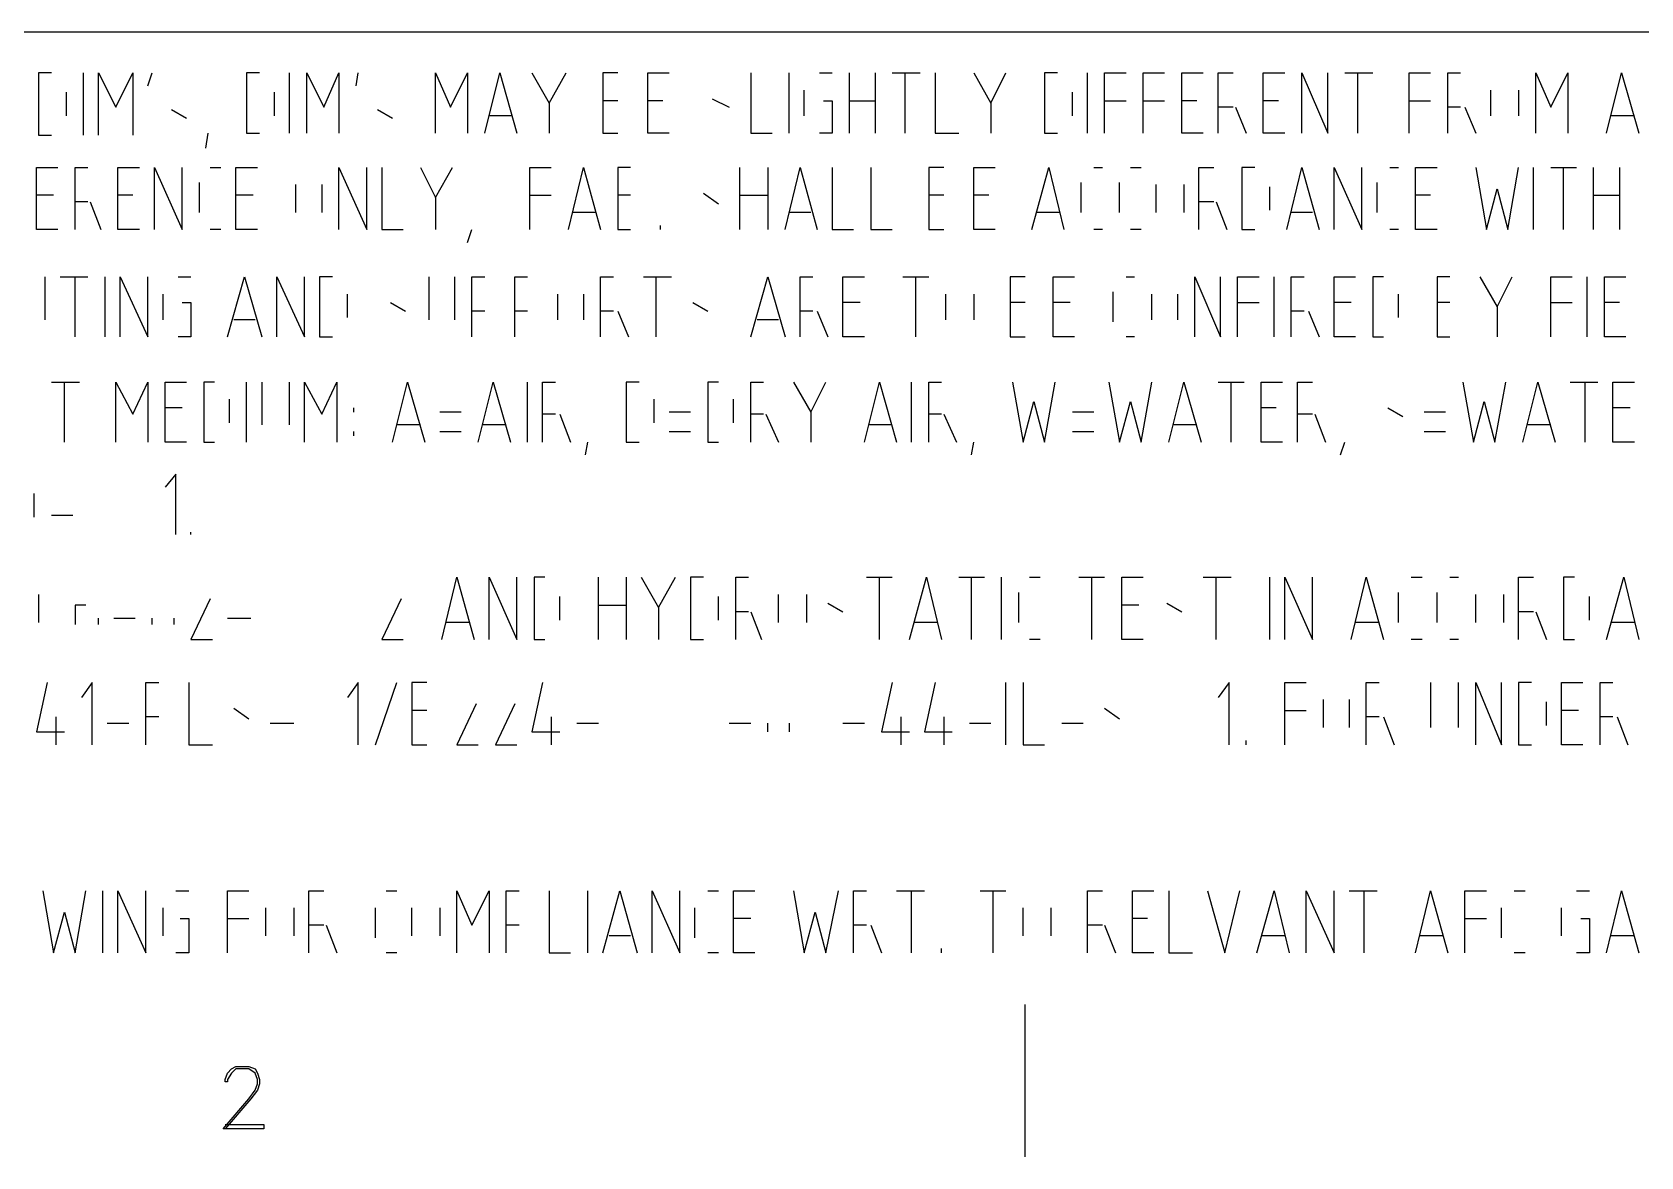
# Model space of a CAD drawing. Header units: millimetres. Extents: x 43 to 1147, y -811 to -31.
# Drawn here: x 173.8 to 263.8, y -811 to -748.1 of the extents above; entities that cross this region are included whole.
import ezdxf

# ---------------------------------------------------------------- set-up
doc = ezdxf.new("R2010")
doc.units = ezdxf.units.MM
doc.layers.add('PDF_LINES', color=4, linetype='Continuous')

msp = doc.modelspace()

# ---------------------------------------------------------------- linework, layer by layer
at = {"layer": 'PDF_LINES'}
for p, q in [((1137.28, -748.12), (52.24, -748.12)), ((174.88, -750.4), (174.16, -750.4)), ((174.16, -750.4), (174.16, -753.88)), ((176.68, -753.88), (176.68, -750.4)), ((177.52, -753.88), (177.52, -750.4)), ((177.52, -750.4), (178.48, -752.32)), ((178.48, -752.32), (179.44, -750.4)), ((179.44, -750.4), (179.44, -753.88)), ((180.28, -751.12), (180.52, -750.4)), ((186.52, -750.4), (185.8, -750.4)), ((185.8, -750.4), (185.8, -753.76)), ((188.2, -753.76), (188.2, -750.4)), ((189.16, -753.76), (189.16, -750.4)), ((189.16, -750.4), (190.12, -752.32)), ((190.12, -752.32), (190.96, -750.4)), ((190.96, -750.4), (190.96, -753.76)), ((191.92, -751.12), (192.04, -750.4)), ((196.36, -753.76), (196.36, -750.4)), ((196.36, -750.4), (197.2, -752.32)), ((197.2, -752.32), (198.16, -750.4)), ((198.16, -750.4), (198.16, -753.76)), ((199.12, -753.76), (199.96, -750.4)), ((199.96, -750.4), (200.92, -753.76)), ((201.76, -750.4), (202.72, -752.08)), ((202.72, -752.08), (203.68, -750.4)), ((206.56, -750.4), (205.72, -750.4)), ((205.72, -750.4), (205.72, -753.76)), ((208.24, -753.76), (208.24, -750.4)), ((208.24, -750.4), (209.44, -750.4)), ((214, -750.4), (214, -753.76)), ((216.16, -753.76), (216.16, -750.4)), ((217.84, -750.4), (218.56, -750.4)), ((219.52, -753.76), (219.52, -750.4)), ((220.96, -750.4), (220.96, -753.76)), ((221.92, -750.4), (223.48, -750.4)), ((222.64, -753.76), (222.64, -750.4)), ((224.32, -750.4), (224.32, -753.76)), ((226.48, -750.4), (227.44, -752.08)), ((227.44, -752.08), (228.28, -750.4)), ((231.16, -750.4), (230.44, -750.4)), ((230.44, -750.4), (230.44, -753.76)), ((232.84, -753.76), (232.84, -750.4)), ((233.8, -753.76), (233.8, -750.4)), ((233.8, -750.4), (235, -750.4)), ((235.96, -753.76), (235.96, -750.4)), ((235.96, -750.4), (237.16, -750.4)), ((238.12, -753.76), (238.12, -750.4)), ((238.12, -750.4), (239.32, -750.4)), ((240.16, -753.76), (240.16, -750.4)), ((240.16, -750.4), (241, -750.4)), ((242.68, -753.76), (242.68, -750.4)), ((242.68, -750.4), (243.88, -750.4)), ((244.84, -753.76), (244.84, -750.4)), ((244.84, -750.4), (246.28, -753.76)), ((246.28, -753.76), (246.28, -750.4)), ((247.24, -750.4), (248.8, -750.4)), ((247.96, -753.76), (247.96, -750.4)), ((250.84, -753.76), (250.84, -750.4)), ((250.84, -750.4), (252.04, -750.4)), ((253, -753.76), (253, -750.4)), ((253, -750.4), (253.72, -750.4)), ((257.92, -753.76), (257.92, -750.4)), ((257.92, -750.4), (258.76, -752.32)), ((258.76, -752.32), (259.72, -750.4)), ((259.72, -750.4), (259.72, -753.76)), ((261.88, -753.76), (262.72, -750.4)), ((262.72, -750.4), (263.68, -753.76)), ((175.72, -752.8), (175.72, -751.48)), ((187.36, -752.8), (187.36, -751.48)), ((217, -752.8), (217, -751.36)), ((232, -752.8), (232, -751.48)), ((255.4, -752.8), (255.4, -751.36)), ((256.96, -751.36), (256.96, -752.8)), ((202.72, -752.08), (202.72, -753.76)), ((206.56, -751.96), (205.72, -751.96)), ((209.08, -751.96), (208.24, -751.96)), ((211.84, -751.84), (212.8, -752.32)), ((218.08, -751.96), (218.56, -751.96)), ((218.56, -751.96), (218.56, -753.76)), ((219.52, -751.96), (220.96, -751.96)), ((227.44, -752.08), (227.44, -753.76)), ((233.8, -751.96), (235, -751.96)), ((235.96, -751.96), (237.16, -751.96)), ((238.96, -751.96), (238.12, -751.96)), ((241, -752.32), (240.16, -752.32)), ((241.12, -752.32), (241.72, -753.76)), ((243.52, -751.96), (242.68, -751.96)), ((250.84, -751.96), (252.04, -751.96)), ((253.72, -752.32), (253, -752.32)), ((253.96, -752.32), (254.56, -753.76)), ((181.6, -752.44), (182.44, -752.92)), ((193.12, -752.44), (193.96, -752.92)), ((200.68, -752.8), (199.36, -752.8)), ((263.44, -752.8), (262.12, -752.8)), ((174.16, -753.88), (174.88, -753.88)), ((183.52, -754.6), (183.64, -753.76)), ((185.8, -753.76), (186.52, -753.76)), ((205.72, -753.76), (206.56, -753.76)), ((209.44, -753.76), (208.24, -753.76)), ((214, -753.76), (215.2, -753.76)), ((218.56, -753.76), (217.84, -753.76)), ((224.32, -753.76), (225.64, -753.76)), ((230.44, -753.76), (231.16, -753.76)), ((239.32, -753.76), (238.12, -753.76)), ((243.88, -753.76), (242.68, -753.76)), ((174.04, -759.16), (174.04, -755.68)), ((174.04, -755.68), (175.24, -755.68)), ((176.2, -759.16), (176.2, -755.68)), ((176.2, -755.68), (176.92, -755.68)), ((178.6, -759.16), (178.6, -755.68)), ((178.6, -755.68), (179.8, -755.68)), ((180.64, -759.16), (180.64, -755.68)), ((180.64, -755.68), (182.2, -759.16)), ((182.2, -759.16), (182.2, -755.68)), ((183.76, -755.68), (184.36, -755.68)), ((185.2, -759.16), (185.2, -755.68)), ((185.2, -755.68), (186.4, -755.68)), ((190.96, -759.16), (190.96, -755.68)), ((190.96, -755.68), (192.52, -759.16)), ((192.52, -759.16), (192.52, -755.68)), ((193.36, -755.68), (193.36, -759.16)), ((195.52, -755.68), (196.36, -757.36)), ((196.36, -757.36), (197.32, -755.68)), ((201.64, -759.16), (201.64, -755.68)), ((201.64, -755.68), (202.84, -755.68)), ((203.8, -759.16), (204.64, -755.68)), ((204.64, -755.68), (205.6, -759.16)), ((207.28, -755.68), (206.56, -755.68)), ((206.56, -755.68), (206.56, -759.16)), ((213.4, -759.16), (213.4, -755.68)), ((214.96, -755.68), (214.96, -759.16)), ((215.92, -759.16), (216.76, -755.68)), ((216.76, -755.68), (217.72, -759.16)), ((218.56, -755.68), (218.56, -759.16)), ((220.72, -755.68), (220.72, -759.16)), ((224.8, -755.68), (223.96, -755.68)), ((223.96, -755.68), (223.96, -759.16)), ((226.48, -759.16), (226.48, -755.68)), ((226.48, -755.68), (227.68, -755.68)), ((229.72, -759.16), (230.68, -755.68)), ((230.68, -755.68), (231.52, -759.16)), ((233.2, -755.68), (233.68, -755.68)), ((235.24, -755.68), (235.84, -755.68)), ((239.08, -759.16), (239.08, -755.68)), ((239.08, -755.68), (239.92, -755.68)), ((242.2, -755.68), (241.48, -755.68)), ((241.48, -755.68), (241.48, -759.16)), ((244, -759.16), (244.84, -755.68)), ((244.84, -755.68), (245.8, -759.16)), ((246.64, -759.16), (246.64, -755.68)), ((246.64, -755.68), (248.2, -759.16)), ((248.2, -759.16), (248.2, -755.68)), ((249.76, -755.68), (250.24, -755.68)), ((251.2, -759.16), (251.2, -755.68)), ((251.2, -755.68), (252.4, -755.68)), ((254.56, -755.68), (255.16, -759.16)), ((256.36, -759.16), (256.96, -755.68)), ((257.8, -759.16), (257.8, -755.68)), ((258.76, -755.68), (260.2, -755.68)), ((259.48, -759.16), (259.48, -755.68)), ((261.16, -759.16), (261.16, -755.68)), ((262.6, -755.68), (262.6, -759.16)), ((183.16, -758.2), (183.16, -756.52)), ((188.56, -758.2), (188.56, -756.64)), ((190, -756.64), (190, -758.2)), ((232.48, -758.2), (232.48, -756.52)), ((234.64, -758.2), (234.64, -756.52)), ((236.68, -758.2), (236.68, -756.64)), ((238.24, -756.64), (238.24, -758.2)), ((243.04, -758.08), (243.04, -756.76)), ((249.04, -758.2), (249.04, -756.52)), ((255.16, -759.16), (255.76, -756.88)), ((255.76, -756.88), (256.36, -759.16)), ((175, -757.24), (174.04, -757.24)), ((176.92, -757.6), (176.2, -757.6)), ((177.04, -757.6), (177.64, -759.16)), ((179.44, -757.24), (178.6, -757.24)), ((186.16, -757.24), (185.2, -757.24)), ((196.36, -757.36), (196.36, -759.16)), ((201.64, -757.24), (202.84, -757.24)), ((207.28, -757.24), (206.56, -757.24)), ((211.36, -757.12), (212.2, -757.72)), ((213.4, -757.24), (214.96, -757.24)), ((224.8, -757.24), (223.96, -757.24)), ((227.32, -757.24), (226.48, -757.24)), ((239.92, -757.6), (239.08, -757.6)), ((240.04, -757.6), (240.64, -759.16)), ((252.04, -757.24), (251.2, -757.24)), ((261.16, -757.24), (262.6, -757.24)), ((205.36, -758.2), (204.04, -758.2)), ((217.36, -758.2), (216.16, -758.2)), ((231.28, -758.2), (229.96, -758.2)), ((245.44, -758.2), (244.24, -758.2)), ((175.24, -759.16), (174.04, -759.16)), ((179.8, -759.16), (178.6, -759.16)), ((184.36, -759.16), (183.76, -759.16)), ((186.4, -759.16), (185.2, -759.16)), ((193.36, -759.16), (194.56, -759.16)), ((198.16, -759.88), (198.4, -759.16)), ((206.56, -759.16), (207.28, -759.16)), ((208.96, -759.16), (208.96, -758.92)), ((218.56, -759.16), (219.76, -759.16)), ((220.72, -759.16), (221.92, -759.16)), ((223.96, -759.16), (224.8, -759.16)), ((227.68, -759.16), (226.48, -759.16)), ((233.68, -759.16), (233.2, -759.16)), ((235.84, -759.16), (235.24, -759.16)), ((241.48, -759.16), (242.2, -759.16)), ((250.24, -759.16), (249.76, -759.16)), ((252.4, -759.16), (251.2, -759.16)), ((174.52, -764.2), (174.52, -761.8)), ((175.36, -761.8), (176.92, -761.8)), ((176.2, -765.16), (176.2, -761.8)), ((177.88, -765.16), (177.88, -761.8)), ((178.72, -765.16), (178.72, -761.8)), ((178.72, -761.8), (180.28, -765.16)), ((180.28, -765.16), (180.28, -761.8)), ((181.96, -761.8), (182.68, -761.8)), ((184.72, -765.16), (185.68, -761.8)), ((185.68, -761.8), (186.64, -765.16)), ((187.48, -765.16), (187.48, -761.8)), ((187.48, -761.8), (189.04, -765.16)), ((189.04, -765.16), (189.04, -761.8)), ((190.6, -761.8), (189.88, -761.8)), ((189.88, -761.8), (189.88, -765.16)), ((196, -761.8), (196, -764.2)), ((197.44, -764.2), (197.44, -761.8)), ((198.4, -765.16), (198.4, -761.8)), ((198.4, -761.8), (199.12, -761.8)), ((200.8, -765.16), (200.8, -761.8)), ((200.8, -761.8), (201.52, -761.8)), ((205.6, -765.16), (205.6, -761.8)), ((205.6, -761.8), (206.32, -761.8)), ((208, -761.8), (209.56, -761.8)), ((208.72, -765.16), (208.72, -761.8)), ((214, -765.16), (214.96, -761.8)), ((214.96, -761.8), (215.92, -765.16)), ((216.76, -765.16), (216.76, -761.8)), ((216.76, -761.8), (217.48, -761.8)), ((219.16, -765.16), (219.16, -761.8)), ((219.16, -761.8), (220.36, -761.8)), ((222.52, -761.8), (223.96, -761.8)), ((223.24, -765.16), (223.24, -761.8)), ((229.36, -761.8), (228.52, -761.8)), ((228.52, -761.8), (228.52, -765.16)), ((230.92, -765.16), (230.92, -761.8)), ((230.92, -761.8), (232.12, -761.8)), ((235, -761.8), (235.48, -761.8)), ((238.84, -765.16), (238.84, -761.8)), ((238.84, -761.8), (240.28, -765.16)), ((240.28, -765.16), (240.28, -761.8)), ((241.24, -765.16), (241.24, -761.8)), ((241.24, -761.8), (242.44, -761.8)), ((243.28, -765.16), (243.28, -761.8)), ((244.24, -765.16), (244.24, -761.8)), ((244.24, -761.8), (244.96, -761.8)), ((246.64, -765.16), (246.64, -761.8)), ((246.64, -761.8), (247.84, -761.8)), ((249.4, -761.8), (248.8, -761.8)), ((248.8, -761.8), (248.8, -765.16)), ((253.12, -761.8), (252.4, -761.8)), ((252.4, -761.8), (252.4, -765.16)), ((254.8, -761.8), (255.76, -763.48)), ((255.76, -763.48), (256.6, -761.8)), ((258.76, -765.16), (258.76, -761.8)), ((258.76, -761.8), (259.96, -761.8)), ((260.8, -765.16), (260.8, -761.8)), ((261.76, -765.16), (261.76, -761.8)), ((261.76, -761.8), (262.96, -761.8)), ((181.12, -764.2), (181.12, -762.76)), ((191.44, -764.08), (191.44, -762.76)), ((203.2, -764.2), (203.2, -762.76)), ((204.64, -762.76), (204.64, -764.2)), ((224.92, -764.2), (224.92, -762.76)), ((226.48, -762.76), (226.48, -764.2)), ((234.28, -764.32), (234.28, -762.64)), ((236.44, -764.2), (236.44, -762.76)), ((237.88, -762.76), (237.88, -764.2)), ((250.24, -764.08), (250.24, -762.76)), ((182.2, -763.24), (182.68, -763.24)), ((182.68, -763.24), (182.68, -765.16)), ((193.84, -763.24), (194.68, -763.72)), ((199.12, -763.72), (198.4, -763.72)), ((201.52, -763.72), (200.8, -763.72)), ((206.32, -763.72), (205.6, -763.72)), ((206.56, -763.72), (207.16, -765.16)), ((210.76, -763.24), (211.6, -763.72)), ((217.48, -763.72), (216.76, -763.72)), ((217.72, -763.72), (218.32, -765.16)), ((220.12, -763.24), (219.16, -763.24)), ((229.36, -763.24), (228.52, -763.24)), ((231.88, -763.24), (230.92, -763.24)), ((241.24, -763.24), (242.44, -763.24)), ((244.96, -763.72), (244.24, -763.72)), ((245.2, -763.72), (245.8, -765.16)), ((247.6, -763.24), (246.64, -763.24)), ((253.12, -763.24), (252.4, -763.24)), ((255.76, -763.48), (255.76, -765.16)), ((258.76, -763.24), (259.96, -763.24)), ((262.6, -763.24), (261.76, -763.24)), ((186.28, -764.2), (185.08, -764.2)), ((215.56, -764.2), (214.36, -764.2)), ((182.68, -765.16), (181.96, -765.16)), ((189.88, -765.16), (190.6, -765.16)), ((220.36, -765.16), (219.16, -765.16)), ((228.52, -765.16), (229.36, -765.16)), ((232.12, -765.16), (230.92, -765.16)), ((235.48, -765.16), (235, -765.16)), ((247.84, -765.16), (246.64, -765.16)), ((248.8, -765.16), (249.4, -765.16)), ((252.4, -765.16), (253.12, -765.16)), ((262.96, -765.16), (261.76, -765.16)), ((174.88, -767.68), (176.44, -767.68)), ((175.6, -771.04), (175.6, -767.68)), ((178.48, -771.04), (178.48, -767.68)), ((178.48, -767.68), (179.44, -769.48)), ((179.44, -769.48), (180.28, -767.68)), ((180.28, -767.68), (180.28, -771.04)), ((181.24, -771.04), (181.24, -767.68)), ((181.24, -767.68), (182.44, -767.68)), ((184, -767.68), (183.4, -767.68)), ((183.4, -767.68), (183.4, -771.04)), ((185.8, -771.04), (185.8, -767.68)), ((186.64, -767.68), (186.64, -770.08)), ((188.2, -770.08), (188.2, -767.68)), ((189.04, -771.04), (189.04, -767.68)), ((189.04, -767.68), (190, -769.48)), ((190, -769.48), (190.84, -767.68)), ((190.84, -767.68), (190.84, -771.04)), ((193.96, -771.04), (194.8, -767.68)), ((194.8, -767.68), (195.76, -771.04)), ((198.76, -771.04), (199.6, -767.68)), ((199.6, -767.68), (200.56, -771.04)), ((201.52, -771.04), (201.52, -767.68)), ((202.36, -771.04), (202.36, -767.68)), ((202.36, -767.68), (203.08, -767.68)), ((207.76, -767.68), (207.04, -767.68)), ((207.04, -767.68), (207.04, -771.04)), ((212.2, -767.68), (211.6, -767.68)), ((211.6, -767.68), (211.6, -771.04)), ((214, -771.04), (214, -767.68)), ((214, -767.68), (214.72, -767.68)), ((216.4, -767.68), (217.36, -769.36)), ((217.36, -769.36), (218.2, -767.68)), ((220.36, -771.04), (221.2, -767.68)), ((221.2, -767.68), (222.16, -771.04)), ((223, -771.04), (223, -767.68)), ((223.96, -771.04), (223.96, -767.68)), ((223.96, -767.68), (224.68, -767.68)), ((228.64, -767.68), (229.24, -771.04)), ((230.44, -771.04), (231.04, -767.68)), ((234.04, -767.68), (234.64, -771.04)), ((235.84, -771.04), (236.44, -767.68)), ((237.4, -771.04), (238.24, -767.68)), ((238.24, -767.68), (239.2, -771.04)), ((240.16, -767.68), (241.6, -767.68)), ((240.88, -771.04), (240.88, -767.68)), ((242.56, -771.04), (242.56, -767.68)), ((242.56, -767.68), (243.76, -767.68)), ((244.6, -771.04), (244.6, -767.68)), ((244.6, -767.68), (245.44, -767.68)), ((253.84, -767.68), (254.44, -771.04)), ((255.64, -771.04), (256.24, -767.68)), ((257.2, -771.04), (258.04, -767.68)), ((258.04, -767.68), (259, -771.04)), ((259.84, -767.68), (261.4, -767.68)), ((260.68, -771.04), (260.68, -767.68)), ((262.24, -771.04), (262.24, -767.68)), ((262.24, -767.68), (263.44, -767.68)), ((182.2, -769.12), (181.24, -769.12)), ((184.84, -769.96), (184.84, -768.64)), ((191.8, -769.36), (191.8, -769.12)), ((197.8, -769.36), (196.6, -769.36)), ((203.08, -769.48), (202.36, -769.48)), ((203.32, -769.48), (203.92, -771.04)), ((208.6, -769.96), (208.6, -768.64)), ((210.64, -769.36), (209.44, -769.36)), ((213.04, -769.96), (213.04, -768.64)), ((214.72, -769.48), (214, -769.48)), ((214.84, -769.48), (215.56, -771.04)), ((217.36, -769.36), (217.36, -771.04)), ((224.68, -769.48), (223.96, -769.48)), ((224.8, -769.48), (225.52, -771.04)), ((229.24, -771.04), (229.84, -768.76)), ((229.84, -768.76), (230.44, -771.04)), ((233.2, -769.36), (232, -769.36)), ((234.64, -771.04), (235.24, -768.76)), ((235.24, -768.76), (235.84, -771.04)), ((243.4, -769.12), (242.56, -769.12)), ((245.44, -769.48), (244.6, -769.48)), ((245.56, -769.48), (246.16, -771.04)), ((249.64, -769.12), (250.48, -769.6)), ((252.88, -769.36), (251.68, -769.36)), ((254.44, -771.04), (255.04, -768.76)), ((255.04, -768.76), (255.64, -771.04)), ((263.2, -769.12), (262.24, -769.12)), ((195.52, -770.08), (194.2, -770.08)), ((200.32, -770.08), (199, -770.08)), ((221.92, -770.08), (220.6, -770.08)), ((238.96, -770.08), (237.64, -770.08)), ((258.76, -770.08), (257.44, -770.08)), ((182.44, -771.04), (181.24, -771.04)), ((183.4, -771.04), (184, -771.04)), ((191.8, -770.68), (191.8, -770.44)), ((196.6, -770.44), (197.8, -770.44)), ((204.76, -771.76), (204.88, -771.04)), ((207.04, -771.04), (207.76, -771.04)), ((209.44, -770.44), (210.64, -770.44)), ((211.6, -771.04), (212.2, -771.04)), ((226.36, -771.76), (226.48, -771.04)), ((232, -770.44), (233.2, -770.44)), ((243.76, -771.04), (242.56, -771.04)), ((247, -771.76), (247.24, -771.04)), ((251.68, -770.44), (252.88, -770.44)), ((263.44, -771.04), (262.24, -771.04)), ((181.84, -772.84), (181.24, -773.56)), ((181.84, -776.2), (181.84, -772.84)), ((173.92, -775.24), (173.92, -773.92)), ((174.88, -775.12), (176.08, -775.12)), ((182.68, -776.2), (182.68, -776.08)), ((196.72, -782.08), (197.56, -778.6)), ((197.56, -778.6), (198.52, -782.08)), ((199.36, -782.08), (199.36, -778.6)), ((199.36, -778.6), (200.92, -782.08)), ((200.92, -782.08), (200.92, -778.6)), ((202.48, -778.6), (201.88, -778.6)), ((201.88, -778.6), (201.88, -782.08)), ((205.48, -782.08), (205.48, -778.6)), ((207.04, -778.6), (207.04, -782.08)), ((207.88, -778.6), (208.84, -780.28)), ((208.84, -780.28), (209.8, -778.6)), ((211.36, -778.6), (210.64, -778.6)), ((210.64, -778.6), (210.64, -782.08)), ((213.16, -782.08), (213.16, -778.6)), ((213.16, -778.6), (213.88, -778.6)), ((220.48, -778.6), (221.92, -778.6)), ((221.2, -782.08), (221.2, -778.6)), ((222.88, -782.08), (223.84, -778.6)), ((223.84, -778.6), (224.68, -782.08)), ((225.64, -778.6), (227.08, -778.6)), ((226.36, -782.08), (226.36, -778.6)), ((228.04, -782.08), (228.04, -778.6)), ((229.6, -778.6), (230.2, -778.6)), ((232.36, -778.6), (233.8, -778.6)), ((233.08, -782.08), (233.08, -778.6)), ((234.76, -782.08), (234.76, -778.6)), ((234.76, -778.6), (235.96, -778.6)), ((239.32, -778.6), (240.88, -778.6)), ((240.04, -782.08), (240.04, -778.6)), ((243.04, -782.08), (243.04, -778.6)), ((243.88, -782.08), (243.88, -778.6)), ((243.88, -778.6), (245.44, -782.08)), ((245.44, -782.08), (245.44, -778.6)), ((247.6, -782.08), (248.44, -778.6)), ((248.44, -778.6), (249.4, -782.08)), ((250.96, -778.6), (251.56, -778.6)), ((253.12, -778.6), (253.6, -778.6)), ((256.96, -782.08), (256.96, -778.6)), ((256.96, -778.6), (257.8, -778.6)), ((260.08, -778.6), (259.48, -778.6)), ((259.48, -778.6), (259.48, -782.08)), ((261.88, -782.08), (262.84, -778.6)), ((262.84, -778.6), (263.68, -782.08)), ((174.16, -779.56), (174.16, -781.12)), ((176.2, -780.16), (176.2, -781.24)), ((176.8, -780.16), (176.2, -780.16)), ((183.76, -779.8), (182.68, -782.08)), ((194.44, -779.8), (193.36, -782.08)), ((203.32, -781), (203.32, -779.68)), ((205.48, -780.16), (207.04, -780.16)), ((208.84, -780.28), (208.84, -782.08)), ((212.2, -781), (212.2, -779.68)), ((215.56, -781.12), (215.56, -779.56)), ((217.12, -779.56), (217.12, -781.12)), ((218.32, -780.04), (219.16, -780.52)), ((229, -781.12), (229, -779.44)), ((235.72, -780.16), (234.76, -780.16)), ((237.28, -780.04), (238.12, -780.52)), ((250.24, -781.12), (250.24, -779.44)), ((252.4, -781.12), (252.4, -779.44)), ((254.56, -781.12), (254.56, -779.56)), ((256.12, -779.56), (256.12, -781.12)), ((260.92, -781), (260.92, -779.68)), ((177.52, -781.24), (177.52, -780.88)), ((178.36, -780.88), (179.56, -780.88)), ((180.52, -781.24), (180.52, -780.88)), ((181.72, -780.88), (181.72, -781.24)), ((184.72, -780.88), (186.04, -780.88)), ((198.28, -781.12), (196.96, -781.12)), ((213.88, -780.52), (213.16, -780.52)), ((214, -780.52), (214.6, -782.08)), ((224.44, -781.12), (223.12, -781.12)), ((249.16, -781.12), (247.84, -781.12)), ((257.8, -780.52), (256.96, -780.52)), ((257.92, -780.52), (258.52, -782.08)), ((263.44, -781.12), (262.12, -781.12)), ((182.68, -782.08), (183.88, -782.08)), ((193.36, -782.08), (194.56, -782.08)), ((201.88, -782.08), (202.48, -782.08)), ((210.64, -782.08), (211.36, -782.08)), ((230.2, -782.08), (229.6, -782.08)), ((235.96, -782.08), (234.76, -782.08)), ((251.56, -782.08), (250.96, -782.08)), ((253.6, -782.08), (253.12, -782.08)), ((259.48, -782.08), (260.08, -782.08)), ((174.64, -784.48), (174.04, -787.24)), ((177.16, -784.48), (176.56, -785.32)), ((177.16, -787.96), (177.16, -784.48)), ((180.16, -787.96), (180.16, -784.48)), ((180.16, -784.48), (180.88, -784.48)), ((182.56, -784.48), (182.56, -787.96)), ((192.04, -784.48), (191.44, -785.32)), ((192.04, -787.96), (192.04, -784.48)), ((193, -787.96), (194.2, -784.48)), ((195.88, -784.48), (195.04, -784.48)), ((195.04, -784.48), (195.04, -787.96)), ((202.36, -784.48), (201.76, -787.24)), ((221.92, -784.48), (221.32, -787.24)), ((224.32, -784.48), (223.72, -787.24)), ((228.28, -787.96), (228.28, -784.48)), ((229.24, -784.48), (229.24, -787.96)), ((240.76, -784.48), (240.16, -785.32)), ((240.76, -787.96), (240.76, -784.48)), ((243.88, -787.96), (243.88, -784.48)), ((243.88, -784.48), (245.08, -784.48)), ((248.44, -787.96), (248.44, -784.48)), ((248.44, -784.48), (249.16, -784.48)), ((252.04, -784.48), (252.04, -787)), ((253.6, -787), (253.6, -784.48)), ((254.56, -787.96), (254.56, -784.48)), ((254.56, -784.48), (256, -787.96)), ((256, -787.96), (256, -784.48)), ((257.68, -784.48), (256.96, -784.48)), ((256.96, -784.48), (256.96, -787.96)), ((259.36, -787.96), (259.36, -784.48)), ((259.36, -784.48), (260.56, -784.48)), ((261.52, -787.96), (261.52, -784.48)), ((261.52, -784.48), (262.24, -784.48)), ((198.64, -785.68), (197.56, -787.96)), ((200.8, -785.68), (199.72, -787.96)), ((246.04, -787), (246.04, -785.44)), ((247.48, -785.44), (247.48, -787)), ((258.52, -786.88), (258.52, -785.56)), ((175.12, -786.4), (175.12, -787.96)), ((180.88, -786.4), (180.16, -786.4)), ((185.08, -785.92), (185.92, -786.52)), ((195.88, -786.04), (195.04, -786.04)), ((202.84, -786.4), (202.84, -787.96)), ((222.4, -786.4), (222.4, -787.96)), ((224.8, -786.4), (224.8, -787.96)), ((233.8, -785.92), (234.64, -786.52)), ((243.88, -786.04), (245.08, -786.04)), ((249.16, -786.4), (248.44, -786.4)), ((249.4, -786.4), (250, -787.96)), ((260.32, -786.04), (259.36, -786.04)), ((262.24, -786.4), (261.52, -786.4)), ((262.48, -786.4), (263.08, -787.96)), ((174.04, -787.24), (175.6, -787.24)), ((178, -786.76), (179.2, -786.76)), ((187.12, -786.76), (188.44, -786.76)), ((201.76, -787.24), (203.32, -787.24)), ((204.28, -786.76), (205.48, -786.76)), ((212.8, -786.76), (214, -786.76)), ((214.96, -787.24), (214.96, -786.76)), ((216.16, -786.76), (216.16, -787.24)), ((219.16, -786.76), (220.36, -786.76)), ((221.32, -787.24), (222.88, -787.24)), ((223.72, -787.24), (225.28, -787.24)), ((226.24, -786.76), (227.44, -786.76)), ((231.4, -786.76), (232.6, -786.76)), ((182.56, -787.96), (183.88, -787.96)), ((195.04, -787.96), (195.88, -787.96)), ((197.56, -787.96), (198.76, -787.96)), ((199.72, -787.96), (200.92, -787.96)), ((229.24, -787.96), (230.44, -787.96)), ((241.72, -787.96), (241.72, -787.72)), ((256.96, -787.96), (257.68, -787.96)), ((260.56, -787.96), (259.36, -787.96)), ((174.4, -796.12), (175, -799.6)), ((176.2, -799.6), (176.8, -796.12)), ((177.76, -799.6), (177.76, -796.12)), ((178.6, -799.6), (178.6, -796.12)), ((178.6, -796.12), (180.16, -799.6)), ((180.16, -799.6), (180.16, -796.12)), ((181.84, -796.12), (182.56, -796.12)), ((184.72, -799.6), (184.72, -796.12)), ((184.72, -796.12), (185.92, -796.12)), ((189.28, -799.6), (189.28, -796.12)), ((189.28, -796.12), (190.12, -796.12)), ((193.6, -796.12), (194.2, -796.12)), ((197.56, -799.6), (197.56, -796.12)), ((197.56, -796.12), (198.4, -798.04)), ((198.4, -798.04), (199.36, -796.12)), ((199.36, -796.12), (199.36, -799.6)), ((200.32, -799.6), (200.32, -796.12)), ((200.32, -796.12), (201.04, -796.12)), ((202.72, -796.12), (202.72, -799.6)), ((204.88, -799.6), (204.88, -796.12)), ((205.72, -799.6), (206.68, -796.12)), ((206.68, -796.12), (207.64, -799.6)), ((208.48, -799.6), (208.48, -796.12)), ((208.48, -796.12), (210.04, -799.6)), ((210.04, -799.6), (210.04, -796.12)), ((211.6, -796.12), (212.2, -796.12)), ((213.04, -799.6), (213.04, -796.12)), ((213.04, -796.12), (214.24, -796.12)), ((216.4, -796.12), (217, -799.6)), ((218.2, -799.6), (218.92, -796.12)), ((219.76, -799.6), (219.76, -796.12)), ((219.76, -796.12), (220.48, -796.12)), ((222.16, -796.12), (223.72, -796.12)), ((223, -799.6), (223, -796.12)), ((226.84, -796.12), (228.28, -796.12)), ((227.56, -799.6), (227.56, -796.12)), ((232.84, -799.6), (232.84, -796.12)), ((232.84, -796.12), (233.68, -796.12)), ((235.36, -799.6), (235.36, -796.12)), ((235.36, -796.12), (236.56, -796.12)), ((237.4, -796.12), (237.4, -799.6)), ((239.56, -796.12), (240.52, -799.6)), ((240.52, -799.6), (241.36, -796.12)), ((242.32, -799.6), (243.28, -796.12)), ((243.28, -796.12), (244.12, -799.6)), ((245.08, -799.6), (245.08, -796.12)), ((245.08, -796.12), (246.64, -799.6)), ((246.64, -799.6), (246.64, -796.12)), ((247.48, -796.12), (249.04, -796.12)), ((248.32, -799.6), (248.32, -796.12)), ((251.2, -799.6), (252.04, -796.12)), ((252.04, -796.12), (253, -799.6)), ((253.96, -799.6), (253.96, -796.12)), ((253.96, -796.12), (255.16, -796.12)), ((256.72, -796.12), (257.32, -796.12)), ((260.2, -796.12), (260.92, -796.12)), ((261.88, -799.6), (262.72, -796.12)), ((262.72, -796.12), (263.68, -799.6)), ((175, -799.6), (175.6, -797.32)), ((175.6, -797.32), (176.2, -799.6)), ((181.12, -798.64), (181.12, -797.08)), ((186.88, -798.64), (186.88, -797.08)), ((188.44, -797.08), (188.44, -798.64)), ((193, -798.76), (193, -797.08)), ((195.04, -798.64), (195.04, -797.08)), ((196.6, -797.08), (196.6, -798.64)), ((210.88, -798.76), (210.88, -797.08)), ((217, -799.6), (217.6, -797.32)), ((217.6, -797.32), (218.2, -799.6)), ((229.24, -798.64), (229.24, -797.08)), ((230.8, -797.08), (230.8, -798.64)), ((256, -798.76), (256, -797.08)), ((259.36, -798.64), (259.36, -797.08)), ((182.08, -797.68), (182.56, -797.68)), ((182.56, -797.68), (182.56, -799.6)), ((184.72, -797.68), (185.92, -797.68)), ((190.12, -798.04), (189.28, -798.04)), ((190.24, -798.04), (190.84, -799.6)), ((201.04, -798.04), (200.32, -798.04)), ((214, -797.68), (213.04, -797.68)), ((220.48, -798.04), (219.76, -798.04)), ((220.72, -798.04), (221.32, -799.6)), ((233.68, -798.04), (232.84, -798.04)), ((233.8, -798.04), (234.4, -799.6)), ((236.2, -797.68), (235.36, -797.68)), ((253.96, -797.68), (255.16, -797.68)), ((260.44, -797.68), (260.92, -797.68)), ((260.92, -797.68), (260.92, -799.6)), ((207.28, -798.64), (206.08, -798.64)), ((243.88, -798.64), (242.56, -798.64)), ((252.76, -798.64), (251.44, -798.64)), ((263.44, -798.64), (262.12, -798.64)), ((182.56, -799.6), (181.84, -799.6)), ((194.2, -799.6), (193.6, -799.6)), ((202.72, -799.6), (203.92, -799.6)), ((212.2, -799.6), (211.6, -799.6)), ((214.24, -799.6), (213.04, -799.6)), ((224.68, -799.6), (224.68, -799.36)), ((236.56, -799.6), (235.36, -799.6)), ((237.4, -799.6), (238.72, -799.6)), ((257.32, -799.6), (256.72, -799.6)), ((260.92, -799.6), (260.2, -799.6)), ((229.36, -811), (229.36, -802.48)), ((184.6, -806.68), (184.72, -806.32)), ((184.72, -806.32), (184.96, -806.08)), ((184.96, -806.32), (184.72, -806.68)), ((184.96, -806.08), (185.2, -805.96)), ((185.2, -806.08), (184.96, -806.32)), ((185.2, -805.96), (185.92, -805.96)), ((185.92, -806.08), (185.2, -806.08)), ((185.92, -805.96), (186.28, -806.08)), ((186.28, -806.32), (185.92, -806.08)), ((186.28, -806.08), (186.4, -806.32)), ((186.4, -806.68), (186.28, -806.32)), ((186.4, -806.32), (186.52, -806.68)), ((184.6, -806.8), (184.6, -806.68)), ((184.72, -806.8), (184.6, -806.8)), ((184.72, -806.68), (184.72, -806.8)), ((185.92, -807.76), (186.28, -807.28)), ((186.4, -807.28), (186.04, -807.76)), ((186.28, -807.28), (186.4, -806.92)), ((186.4, -806.92), (186.4, -806.68)), ((186.52, -806.92), (186.4, -807.28)), ((186.52, -806.68), (186.52, -806.92)), ((184.48, -809.44), (185.92, -807.76)), ((186.04, -807.76), (184.6, -809.44)), ((186.76, -809.44), (184.48, -809.44)), ((184.6, -809.2), (186.76, -809.2)), ((186.76, -809.2), (186.76, -809.44))]:
    msp.add_line(p, q, dxfattribs=at)

doc.saveas('drawing.dxf')
